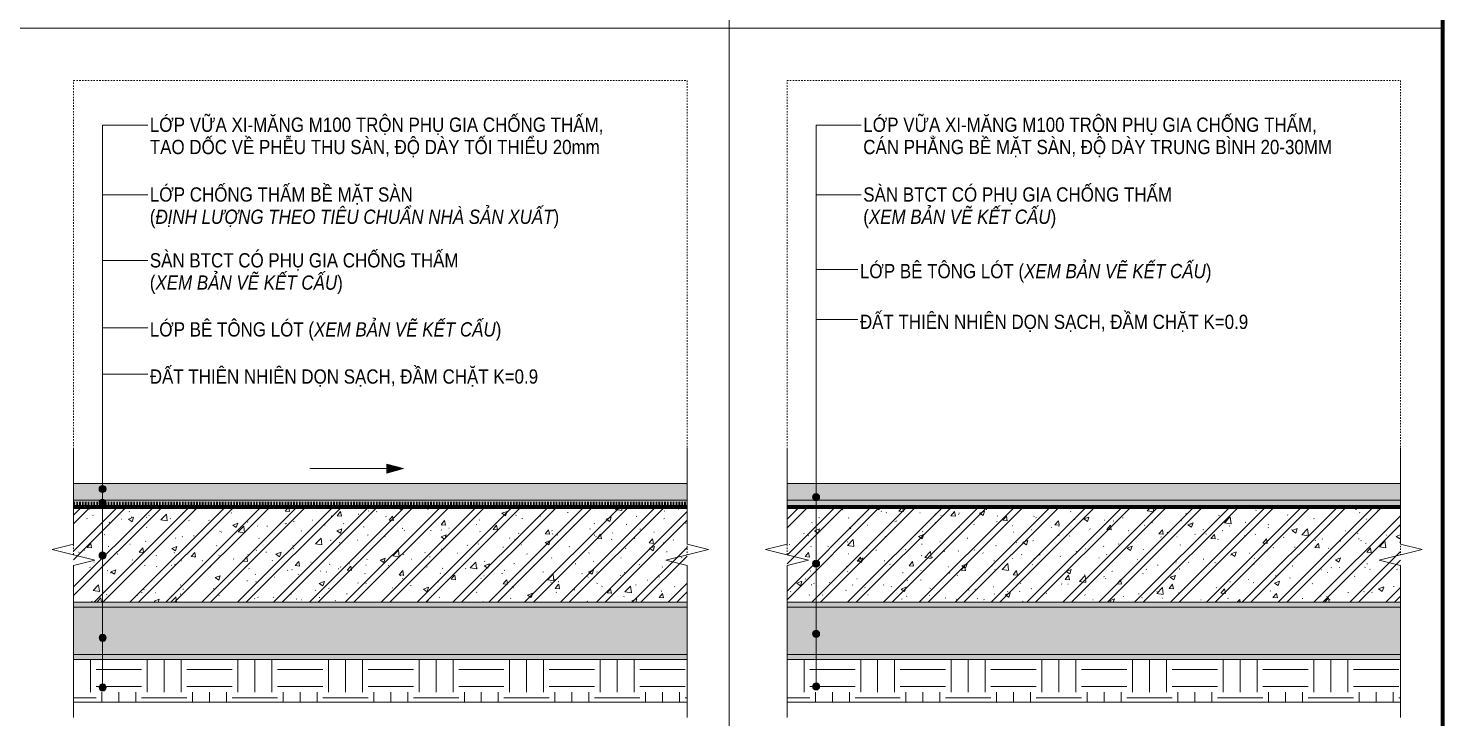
# Model space of a CAD drawing. Header units: millimetres. Extents: x 2839 to 13349, y 2387 to 11762.
# Drawn here: x 5214 to 8188, y 7637 to 9087 of the extents above; entities that cross this region are included whole.
import ezdxf

# ---------------------------------------------------------------- set-up
doc = ezdxf.new("R2010")
doc.units = ezdxf.units.MM
doc.linetypes.add('Dash', pattern=[6, 3, -3])
for name, color, linetype, lineweight in [('A-ANNO-NOTE', 131, 'Continuous', 9), ('A-DETL-2', 90, 'Continuous', 70), ('A-DETL-3', 90, 'Dash', 100), ('A-DETL-GENF-1', 7, 'Continuous', 18), ('A-DETL-GENF-2', 9, 'Continuous', 18), ('A-DETL-GENF-4', 8, 'Continuous', 18), ('A-DETL-THIN', 151, 'Continuous', 18), ('A-DETL-WIDE', 214, 'Continuous', 100), ('A-FLOR-OVHD', 1, 'Dash', 18), ('G-ANNO-TEXT-1', 7, 'Continuous', 9), ('G-ANNO-TEXT-2', 250, 'Continuous', 9)]:
    doc.layers.add(name, color=color, linetype=linetype, lineweight=lineweight)
doc.styles.add('Arial_3', font='arial_0.ttf', dxfattribs={"width": 0.85, "height": 30})
pattern_1 = [(0, (-624.63, 5041.008), (48.768, 12.192), [2.012, -34.564, 2.012, -34.564, -195.072]), (0, (-624.63, 5041.008), (48.768, 12.192), [-73.152, 0, -195.072]), (0, (-624.63, 5041.008), (48.768, 12.192), [0, -73.152, 2.012, -71.14, -121.92]), (0, (-624.63, 5041.008), (48.768, 12.192), [-146.304, 2.012, -34.564, 0, -85.344]), (0, (-624.63, 5041.008), (48.768, 12.192), [0, -182.88, 2.012, -22.372, -60.96]), (0, (-624.63, 5041.008), (48.768, 12.192), [-207.264, 2.012, -58.948]), (120, (-606.342, 5047.104), (-34.942582, 36.138327), [2.012, -34.564, 2.012, -34.564, -195.072]), (120, (-606.342, 5047.104), (-34.942582, 36.138327), [-73.152, 0, -195.072]), (120, (-606.342, 5047.104), (-34.942582, 36.138327), [0, -73.152, 2.012, -71.14, -121.92]), (120, (-606.342, 5047.104), (-34.942582, 36.138327), [-146.304, 2.012, -34.564, 0, -85.344]), (120, (-606.342, 5047.104), (-34.942582, 36.138327), [0, -182.88, 2.012, -22.372, -60.96]), (120, (-606.342, 5047.104), (-34.942582, 36.138327), [-207.264, 2.012, -58.948]), (240, (-600.246, 5071.488), (-13.825418, -48.330327), [2.012, -34.564, 2.012, -34.564, -195.072]), (240, (-600.246, 5071.488), (-13.825418, -48.330327), [-73.152, 0, -195.072]), (240, (-600.246, 5071.488), (-13.825418, -48.330327), [0, -73.152, 2.012, -71.14, -121.92]), (240, (-600.246, 5071.488), (-13.825418, -48.330327), [-146.304, 2.012, -34.564, 0, -85.344]), (240, (-600.246, 5071.488), (-13.825418, -48.330327), [0, -182.88, 2.012, -22.372, -60.96]), (240, (-600.246, 5071.488), (-13.825418, -48.330327), [-207.264, 2.012, -58.948])]
pattern_2 = [(50, (37.09, 0), (109.31026, -9.5638), [11.43, -125.73]), (355, (37.09, 0), (-21.1454, 114.6342), [9.144, -100.584]), (100.451, (46.2, -0.8), (88.1655, 105.0698), [9.714, -106.854]), (46.184, (37.1, 30.48), (162.6475, -25.2258), [17.145, -188.595]), (96.636, (50.65, 28.38), (142.4415, 148.4563), [14.571, -160.281]), (351.184, (37.1, 30.48), (142.4433, 148.4548), [13.716, -150.876]), (21, (52.33, 22.86), (90.9683, -61.35934), [11.43, -125.73]), (326, (52.33, 22.86), (37.0815, 110.5128), [9.144, -100.584]), (71.451, (59.91, 17.75), (128.0502, 49.1526), [9.714, -106.854]), (37.5, (37.093, 0), (1.85359, 50.73325), [1.006, -98.359, 1.006, -101.102, -100.965]), (37.5, (37.093, 0), (1.85359, 50.73325), [-201.473, 1.006, -99.959]), (7.5, (37.093, 0), (40.09228, 60.10833), [1.006, -57.211, 1.006, -96.073, -38.481]), (7.5, (37.093, 0), (40.09228, 60.10833), [-155.296, 1.006, -37.475]), (327.5, (3.11, 0), (81.35501, -3.43733), [1.006, -37.094, 1.006, -117.866, -157.734]), (327.5, (3.11, 0), (81.35501, -3.43733), [-156.972, 1.006, -156.728]), (317.5, (-12.13, 0), (88.87804, 15.25595), [1.006, -48.524, 1.006, -77.937, -112.014]), (317.5, (-12.13, 0), (88.87804, 15.25595), [-128.473, 1.006, -111.008]), (45, (37.093, 0), (-37.71708, 37.71708), []), (45, (37.093, 57.15), (-37.71708, 37.71708), [])]
pattern_3 = [(0, (-2129.63, 3131.008), (48.768, 12.192), [2.012, -34.564, 2.012, -34.564, -195.072]), (0, (-2129.63, 3131.008), (48.768, 12.192), [-73.152, 0, -195.072]), (0, (-2129.63, 3131.008), (48.768, 12.192), [0, -73.152, 2.012, -71.14, -121.92]), (0, (-2129.63, 3131.008), (48.768, 12.192), [-146.304, 2.012, -34.564, 0, -85.344]), (0, (-2129.63, 3131.008), (48.768, 12.192), [0, -182.88, 2.012, -22.372, -60.96]), (0, (-2129.63, 3131.008), (48.768, 12.192), [-207.264, 2.012, -58.948]), (120, (-2111.342, 3137.104), (-34.942582, 36.138327), [2.012, -34.564, 2.012, -34.564, -195.072]), (120, (-2111.342, 3137.104), (-34.942582, 36.138327), [-73.152, 0, -195.072]), (120, (-2111.342, 3137.104), (-34.942582, 36.138327), [0, -73.152, 2.012, -71.14, -121.92]), (120, (-2111.342, 3137.104), (-34.942582, 36.138327), [-146.304, 2.012, -34.564, 0, -85.344]), (120, (-2111.342, 3137.104), (-34.942582, 36.138327), [0, -182.88, 2.012, -22.372, -60.96]), (120, (-2111.342, 3137.104), (-34.942582, 36.138327), [-207.264, 2.012, -58.948]), (240, (-2105.246, 3161.488), (-13.825418, -48.330327), [2.012, -34.564, 2.012, -34.564, -195.072]), (240, (-2105.246, 3161.488), (-13.825418, -48.330327), [-73.152, 0, -195.072]), (240, (-2105.246, 3161.488), (-13.825418, -48.330327), [0, -73.152, 2.012, -71.14, -121.92]), (240, (-2105.246, 3161.488), (-13.825418, -48.330327), [-146.304, 2.012, -34.564, 0, -85.344]), (240, (-2105.246, 3161.488), (-13.825418, -48.330327), [0, -182.88, 2.012, -22.372, -60.96]), (240, (-2105.246, 3161.488), (-13.825418, -48.330327), [-207.264, 2.012, -58.948])]
pattern_4 = [(0, (875.37, 5041.008), (48.768, 12.192), [2.012, -34.564, 2.012, -34.564, -195.072]), (0, (875.37, 5041.008), (48.768, 12.192), [-73.152, 0, -195.072]), (0, (875.37, 5041.008), (48.768, 12.192), [0, -73.152, 2.012, -71.14, -121.92]), (0, (875.37, 5041.008), (48.768, 12.192), [-146.304, 2.012, -34.564, 0, -85.344]), (0, (875.37, 5041.008), (48.768, 12.192), [0, -182.88, 2.012, -22.372, -60.96]), (0, (875.37, 5041.008), (48.768, 12.192), [-207.264, 2.012, -58.948]), (120, (893.658, 5047.104), (-34.942582, 36.138327), [2.012, -34.564, 2.012, -34.564, -195.072]), (120, (893.658, 5047.104), (-34.942582, 36.138327), [-73.152, 0, -195.072]), (120, (893.658, 5047.104), (-34.942582, 36.138327), [0, -73.152, 2.012, -71.14, -121.92]), (120, (893.658, 5047.104), (-34.942582, 36.138327), [-146.304, 2.012, -34.564, 0, -85.344]), (120, (893.658, 5047.104), (-34.942582, 36.138327), [0, -182.88, 2.012, -22.372, -60.96]), (120, (893.658, 5047.104), (-34.942582, 36.138327), [-207.264, 2.012, -58.948]), (240, (899.754, 5071.488), (-13.825418, -48.330327), [2.012, -34.564, 2.012, -34.564, -195.072]), (240, (899.754, 5071.488), (-13.825418, -48.330327), [-73.152, 0, -195.072]), (240, (899.754, 5071.488), (-13.825418, -48.330327), [0, -73.152, 2.012, -71.14, -121.92]), (240, (899.754, 5071.488), (-13.825418, -48.330327), [-146.304, 2.012, -34.564, 0, -85.344]), (240, (899.754, 5071.488), (-13.825418, -48.330327), [0, -182.88, 2.012, -22.372, -60.96]), (240, (899.754, 5071.488), (-13.825418, -48.330327), [-207.264, 2.012, -58.948])]
pattern_5 = [(0, (-629.63, 3131.008), (48.768, 12.192), [2.012, -34.564, 2.012, -34.564, -195.072]), (0, (-629.63, 3131.008), (48.768, 12.192), [-73.152, 0, -195.072]), (0, (-629.63, 3131.008), (48.768, 12.192), [0, -73.152, 2.012, -71.14, -121.92]), (0, (-629.63, 3131.008), (48.768, 12.192), [-146.304, 2.012, -34.564, 0, -85.344]), (0, (-629.63, 3131.008), (48.768, 12.192), [0, -182.88, 2.012, -22.372, -60.96]), (0, (-629.63, 3131.008), (48.768, 12.192), [-207.264, 2.012, -58.948]), (120, (-611.342, 3137.104), (-34.942582, 36.138327), [2.012, -34.564, 2.012, -34.564, -195.072]), (120, (-611.342, 3137.104), (-34.942582, 36.138327), [-73.152, 0, -195.072]), (120, (-611.342, 3137.104), (-34.942582, 36.138327), [0, -73.152, 2.012, -71.14, -121.92]), (120, (-611.342, 3137.104), (-34.942582, 36.138327), [-146.304, 2.012, -34.564, 0, -85.344]), (120, (-611.342, 3137.104), (-34.942582, 36.138327), [0, -182.88, 2.012, -22.372, -60.96]), (120, (-611.342, 3137.104), (-34.942582, 36.138327), [-207.264, 2.012, -58.948]), (240, (-605.246, 3161.488), (-13.825418, -48.330327), [2.012, -34.564, 2.012, -34.564, -195.072]), (240, (-605.246, 3161.488), (-13.825418, -48.330327), [-73.152, 0, -195.072]), (240, (-605.246, 3161.488), (-13.825418, -48.330327), [0, -73.152, 2.012, -71.14, -121.92]), (240, (-605.246, 3161.488), (-13.825418, -48.330327), [-146.304, 2.012, -34.564, 0, -85.344]), (240, (-605.246, 3161.488), (-13.825418, -48.330327), [0, -182.88, 2.012, -22.372, -60.96]), (240, (-605.246, 3161.488), (-13.825418, -48.330327), [-207.264, 2.012, -58.948])]

# ---------------------------------------------------------------- blocks, each defined once
blk = doc.blocks.new('MUI TEN_0_2 - Moc lat gach-2164398-CHI TIẾT CHUNG_CẤU TẠO SÀN_')
at = {"layer": 'A-ANNO-NOTE'}
blk.add_hatch(color=256, dxfattribs=at).paths.add_polyline_path([(5930.5, 8151.6), (5930.5, 8170.4), (5965.6, 8161)])
for p, q in [((5768.8, 8161), (5948.9, 8161)), ((5965.6, 8161), (5930.5, 8170.4)), ((5930.5, 8170.4), (5930.5, 8151.6)), ((5930.5, 8151.6), (5965.6, 8161))]:
    blk.add_line(p, q, dxfattribs=at)

msp = doc.modelspace()

# ---------------------------------------------------------------- hatches: boundary and pattern name
at = {"layer": 'A-DETL-GENF-1'}
h = msp.add_hatch(dxfattribs=at)
h.set_pattern_fill('FP_23', color=256, style=0, pattern_type=2)
h.set_pattern_definition(pattern_1)
h.paths.add_polyline_path([(6599.1, 8094.9), (6599.1, 8129.9), (5309.1, 8129.9), (5309.1, 8094.9), (5865.7, 8094.9)])
h = msp.add_hatch(dxfattribs=at)
h.set_pattern_fill('FP_27', color=256, style=0, pattern_type=2)
h.set_pattern_definition(pattern_4)
h.paths.add_polyline_path([(8099.1, 8094.9), (8099.1, 8129.9), (6809.1, 8129.9), (6809.1, 8094.9)])
h = msp.add_hatch(dxfattribs=at)
h.set_pattern_fill('FP_23', color=256, style=0, pattern_type=2)
h.set_pattern_definition(pattern_1)
h.paths.add_polyline_path([(6599.1, 8079.9), (6599.1, 8094.9), (5309.1, 8094.9), (5309.1, 8079.9), (5865.7, 8079.9)])
h = msp.add_hatch(dxfattribs=at)
h.set_pattern_fill('FP_27', color=256, style=0, pattern_type=2)
h.set_pattern_definition(pattern_4)
h.paths.add_polyline_path([(8099.1, 8079.9), (8099.1, 8094.9), (6809.1, 8094.9), (6809.1, 8079.9)])
h = msp.add_hatch(dxfattribs=at)
h.set_pattern_fill('FP_24', color=256, style=0, pattern_type=2)
h.set_pattern_definition(pattern_3)
h.paths.add_polyline_path([(6599.1, 7869.9), (6599.1, 7879.9), (5309.1, 7879.9), (5309.1, 7869.9), (5865.7, 7869.9)])
h = msp.add_hatch(dxfattribs=at)
h.set_pattern_fill('FP_28', color=256, style=0, pattern_type=2)
h.set_pattern_definition(pattern_5)
h.paths.add_polyline_path([(8099.1, 7869.9), (8099.1, 7879.9), (6809.1, 7879.9), (6809.1, 7869.9)])
h = msp.add_hatch(dxfattribs=at)
h.set_pattern_fill('FP_24', color=256, style=0, pattern_type=2)
h.set_pattern_definition(pattern_3)
h.paths.add_polyline_path([(6599.1, 7759.9), (6599.1, 7769.9), (5309.1, 7769.9), (5309.1, 7759.9), (5865.7, 7759.9)])
h = msp.add_hatch(dxfattribs=at)
h.set_pattern_fill('FP_28', color=256, style=0, pattern_type=2)
h.set_pattern_definition(pattern_5)
h.paths.add_polyline_path([(8099.1, 7759.9), (8099.1, 7769.9), (6809.1, 7769.9), (6809.1, 7759.9)])
at = {"layer": 'A-DETL-GENF-2'}
h = msp.add_hatch(dxfattribs=at)
h.set_pattern_fill('FP_13', color=256, style=0, pattern_type=2)
h.set_pattern_definition(pattern_2)
h.paths.add_polyline_path([(6599.1, 7879.9), (6599.1, 8079.9), (5309.1, 8079.9), (5309.1, 7879.9), (5865.7, 7879.9)])
h = msp.add_hatch(dxfattribs=at)
h.set_pattern_fill('FP_13', color=256, style=0, pattern_type=2)
h.set_pattern_definition(pattern_2)
h.paths.add_polyline_path([(8099.1, 7879.9), (8099.1, 8079.9), (6809.1, 8079.9), (6809.1, 7879.9)])
at = {"layer": 'A-DETL-GENF-4'}
h = msp.add_hatch(dxfattribs=at)
h.set_pattern_fill('FP_25', color=256, style=0, pattern_type=2)
h.set_pattern_definition([(50, (-2129.63, 3131.008), (43.72454, -3.82562), [4.572, -50.292]), (355, (-2129.63, 3131.01), (-8.45877, 45.85372), [3.658, -40.234]), (100.451, (-2125.986, 3130.69), (35.26634, 42.02836), [3.886, -42.742]), (46.184, (-2129.63, 3143.2), (65.05842, -10.09034), [6.858, -75.438]), (96.636, (-2124.21, 3142.36), (56.97645, 59.3821), [5.828, -64.112]), (351.184, (-2129.63, 3143.2), (56.97716, 59.38214), [5.486, -60.35]), (21, (-2123.534, 3140.152), (36.38765, -24.54404), [4.572, -50.292]), (326, (-2123.534, 3140.15), (14.83211, 44.20546), [3.658, -40.234]), (71.451, (-2120.5, 3138.107), (51.22039, 19.66137), [3.886, -42.742]), (37.5, (-2129.63, 3131.008), (0.74168, 20.292983), [2.515, -37.231, 2.515, -38.329, -40.386]), (37.5, (-2129.63, 3131.008), (0.74168, 20.292983), [-80.59, 0, -40.386]), (37.5, (-2129.63, 3131.008), (0.74168, 20.292983), [0, -80.589, 2.515, -37.871]), (7.5, (-2129.63, 3131.008), (16.036966, 24.042935), [2.515, -20.772, 2.515, -36.317, -15.392]), (7.5, (-2129.63, 3131.008), (16.036966, 24.042935), [-62.119, 0, -15.392]), (7.5, (-2129.63, 3131.008), (16.036966, 24.042935), [0, -62.118, 2.515, -12.878]), (327.5, (-2143.224, 3131.008), (32.54156, -1.374887), [2.515, -12.725, 2.515, -45.034, -63.094]), (327.5, (-2143.224, 3131.008), (32.54156, -1.374887), [-62.789, 0, -63.094]), (327.5, (-2143.224, 3131.008), (32.54156, -1.374887), [0, -62.789, 2.515, -60.579]), (317.5, (-2149.32, 3131.008), (35.55079, 6.1025), [2.515, -17.297, 2.515, -29.063, -44.806]), (317.5, (-2149.32, 3131.008), (35.55079, 6.1025), [-51.39, 0, -44.806]), (317.5, (-2149.32, 3131.008), (35.55079, 6.1025), [0, -51.389, 2.515, -42.291])])
h.paths.add_polyline_path([(5309.1, 7769.9), (6599.1, 7769.9), (6599.1, 7869.9), (5309.1, 7869.9)])
h = msp.add_hatch(dxfattribs=at)
h.set_pattern_fill('FP_29', color=256, style=0, pattern_type=2)
h.set_pattern_definition([(50, (-629.63, 3131.008), (43.72454, -3.82562), [4.572, -50.292]), (355, (-629.63, 3131.01), (-8.45877, 45.85372), [3.658, -40.234]), (100.451, (-625.986, 3130.69), (35.26634, 42.02836), [3.886, -42.742]), (46.184, (-629.63, 3143.2), (65.05842, -10.09034), [6.858, -75.438]), (96.636, (-624.21, 3142.36), (56.97645, 59.3821), [5.828, -64.112]), (351.184, (-629.63, 3143.2), (56.97716, 59.38214), [5.486, -60.35]), (21, (-623.534, 3140.152), (36.38765, -24.54404), [4.572, -50.292]), (326, (-623.534, 3140.15), (14.83211, 44.20546), [3.658, -40.234]), (71.451, (-620.5, 3138.107), (51.22039, 19.66137), [3.886, -42.742]), (37.5, (-629.63, 3131.008), (0.74168, 20.292983), [2.515, -37.231, 2.515, -38.329, -40.386]), (37.5, (-629.63, 3131.008), (0.74168, 20.292983), [-80.59, 0, -40.386]), (37.5, (-629.63, 3131.008), (0.74168, 20.292983), [0, -80.589, 2.515, -37.871]), (7.5, (-629.63, 3131.008), (16.036966, 24.042935), [2.515, -20.772, 2.515, -36.317, -15.392]), (7.5, (-629.63, 3131.008), (16.036966, 24.042935), [-62.119, 0, -15.392]), (7.5, (-629.63, 3131.008), (16.036966, 24.042935), [0, -62.118, 2.515, -12.878]), (327.5, (-643.224, 3131.008), (32.54156, -1.374887), [2.515, -12.725, 2.515, -45.034, -63.094]), (327.5, (-643.224, 3131.008), (32.54156, -1.374887), [-62.789, 0, -63.094]), (327.5, (-643.224, 3131.008), (32.54156, -1.374887), [0, -62.789, 2.515, -60.579]), (317.5, (-649.32, 3131.008), (35.55079, 6.1025), [2.515, -17.297, 2.515, -29.063, -44.806]), (317.5, (-649.32, 3131.008), (35.55079, 6.1025), [-51.39, 0, -44.806]), (317.5, (-649.32, 3131.008), (35.55079, 6.1025), [0, -51.389, 2.515, -42.291])])
h.paths.add_polyline_path([(8099.1, 7769.9), (8099.1, 7869.9), (6809.1, 7869.9), (6809.1, 7769.9)])
h = msp.add_hatch(dxfattribs=at)
h.set_pattern_fill('FP_26', color=256, style=0, pattern_type=2)
h.set_pattern_definition([(0, (-2072.82, 3131.01), (95.25, 95.25), [95.25, -95.25]), (0, (-2072.82, 3166.73), (95.25, 95.25), [95.25, -95.25]), (0, (-2072.82, 3202.45), (95.25, 95.25), [95.25, -95.25]), (90, (-2060.92, 3214.35), (-95.25, 95.25), [95.25, -95.25]), (90, (-2025.2, 3214.35), (-95.25, 95.25), [95.25, -95.25]), (90, (-1989.48, 3214.35), (-95.25, 95.25), [95.25, -95.25])])
h.paths.add_polyline_path([(6599.1, 7669.9), (6599.1, 7759.9), (5309.1, 7759.9), (5309.1, 7669.9), (5865.7, 7669.9)])
h = msp.add_hatch(dxfattribs=at)
h.set_pattern_fill('FP_30', color=256, style=0, pattern_type=2)
h.set_pattern_definition([(0, (-572.82, 3131.01), (95.25, 95.25), [95.25, -95.25]), (0, (-572.82, 3166.73), (95.25, 95.25), [95.25, -95.25]), (0, (-572.82, 3202.45), (95.25, 95.25), [95.25, -95.25]), (90, (-560.92, 3214.35), (-95.25, 95.25), [95.25, -95.25]), (90, (-525.2, 3214.35), (-95.25, 95.25), [95.25, -95.25]), (90, (-489.48, 3214.35), (-95.25, 95.25), [95.25, -95.25])])
h.paths.add_polyline_path([(8099.1, 7669.9), (8099.1, 7759.9), (6809.1, 7759.9), (6809.1, 7669.9)])
at = {"layer": 'G-ANNO-TEXT-2'}
h = msp.add_hatch(color=256, dxfattribs=at)
edge = h.paths.add_edge_path()
edge.add_arc((5370.1, 8118.1), 7.5, 0, 360)
h = msp.add_hatch(color=256, dxfattribs=at)
edge = h.paths.add_edge_path()
edge.add_arc((5370.1, 8089.2), 7.5, 0, 360)
h = msp.add_hatch(color=256, dxfattribs=at)
edge = h.paths.add_edge_path()
edge.add_arc((6870.1, 8100.8), 7.5, 0, 360)
h = msp.add_hatch(color=256, dxfattribs=at)
edge = h.paths.add_edge_path()
edge.add_arc((5370.1, 7978.3), 7.5, 0, 360)
h = msp.add_hatch(color=256, dxfattribs=at)
edge = h.paths.add_edge_path()
edge.add_arc((6870.1, 7961), 7.5, 0, 360)
h = msp.add_hatch(color=256, dxfattribs=at)
edge = h.paths.add_edge_path()
edge.add_arc((5370.2, 7804.9), 7.5, 0, 360)
h = msp.add_hatch(color=256, dxfattribs=at)
edge = h.paths.add_edge_path()
edge.add_arc((6870.2, 7813.3), 7.5, 0, 360)
h = msp.add_hatch(color=256, dxfattribs=at)
edge = h.paths.add_edge_path()
edge.add_arc((5370.2, 7700.9), 7.5, 0, 360)
h = msp.add_hatch(color=256, dxfattribs=at)
edge = h.paths.add_edge_path()
edge.add_arc((6870.2, 7703), 7.5, 0, 360)

# ---------------------------------------------------------------- linework, layer by layer
at = {"layer": 'A-DETL-2'}
for p, q in [((6599.1, 8079.9), (5309.1, 8079.9)), ((8099.1, 8079.9), (6809.1, 8079.9))]:
    msp.add_line(p, q, dxfattribs=at)
at = {"layer": 'A-DETL-3'}
msp.add_line((5309.1, 8087.4), (6599.1, 8087.4), dxfattribs=at)
at = {"layer": 'A-DETL-THIN'}
for p, q in [((6687.6, 2386.9), (6687.6, 10786.9)), ((3547.6, 9086.9), (8187.6, 9086.9)), ((8187.6, 2386.9), (8187.6, 9086.9)), ((5309.1, 8002.4), (5309.1, 8204.9)), ((6599.1, 8204.9), (6599.1, 8002.4)), ((6809.1, 8002.4), (6809.1, 8204.9)), ((8099.1, 8204.9), (8099.1, 8002.4)), ((6599.1, 8129.9), (5309.1, 8129.9)), ((5309.1, 8129.9), (5309.1, 8094.9)), ((6599.1, 8094.9), (6599.1, 8129.9)), ((8099.1, 8129.9), (6809.1, 8129.9)), ((6809.1, 8129.9), (6809.1, 8094.9)), ((8099.1, 8094.9), (8099.1, 8129.9)), ((6599.1, 8094.9), (5309.1, 8094.9)), ((5309.1, 8094.9), (5309.1, 8079.9)), ((6599.1, 8079.9), (6599.1, 8094.9)), ((8099.1, 8094.9), (6809.1, 8094.9)), ((6809.1, 8094.9), (6809.1, 8079.9)), ((8099.1, 8079.9), (8099.1, 8094.9)), ((5264.1, 7991.1), (5309.1, 8002.4)), ((6599.1, 8002.4), (6644.1, 7991.1)), ((6764.1, 7991.1), (6809.1, 8002.4)), ((8099.1, 8002.4), (8144.1, 7991.1)), ((5354.1, 7968.6), (5264.1, 7991.1)), ((6644.1, 7991.1), (6554.1, 7968.6)), ((6854.1, 7968.6), (6764.1, 7991.1)), ((8144.1, 7991.1), (8054.1, 7968.6)), ((5309.1, 7957.4), (5354.1, 7968.6)), ((5309.1, 7879.9), (5309.1, 7957.4)), ((6554.1, 7968.6), (6599.1, 7957.4)), ((6599.1, 7957.4), (6599.1, 7879.9)), ((6809.1, 7957.4), (6854.1, 7968.6)), ((6809.1, 7879.9), (6809.1, 7957.4)), ((8054.1, 7968.6), (8099.1, 7957.4)), ((8099.1, 7957.4), (8099.1, 7879.9)), ((6599.1, 7879.9), (5309.1, 7879.9)), ((5309.1, 7879.9), (5309.1, 7869.9)), ((6599.1, 7869.9), (5309.1, 7869.9)), ((5309.1, 7869.9), (5309.1, 7769.9)), ((6599.1, 7869.9), (6599.1, 7879.9)), ((6599.1, 7769.9), (6599.1, 7869.9)), ((8099.1, 7879.9), (6809.1, 7879.9)), ((6809.1, 7879.9), (6809.1, 7869.9)), ((8099.1, 7869.9), (6809.1, 7869.9)), ((6809.1, 7869.9), (6809.1, 7769.9)), ((8099.1, 7869.9), (8099.1, 7879.9)), ((8099.1, 7769.9), (8099.1, 7869.9)), ((6599.1, 7769.9), (5309.1, 7769.9)), ((5309.1, 7769.9), (5309.1, 7759.9)), ((6599.1, 7759.9), (6599.1, 7769.9)), ((8099.1, 7769.9), (6809.1, 7769.9)), ((6809.1, 7769.9), (6809.1, 7759.9)), ((8099.1, 7759.9), (8099.1, 7769.9)), ((5309.1, 7759.9), (5309.1, 7669.9)), ((5309.1, 7759.9), (6599.1, 7759.9)), ((6599.1, 7669.9), (6599.1, 7759.9)), ((6809.1, 7759.9), (6809.1, 7669.9)), ((6809.1, 7759.9), (8099.1, 7759.9)), ((8099.1, 7669.9), (8099.1, 7759.9)), ((5309.1, 7637.4), (5309.1, 7669.9)), ((5309.1, 7669.9), (6599.1, 7669.9)), ((6599.1, 7669.9), (6599.1, 7637.4)), ((6809.1, 7637.4), (6809.1, 7669.9)), ((6809.1, 7669.9), (8099.1, 7669.9)), ((8099.1, 7669.9), (8099.1, 7637.4))]:
    msp.add_line(p, q, dxfattribs=at)
at = {"layer": 'A-DETL-WIDE'}
msp.add_line((8187.6, 2386.9), (8187.6, 10786.9), dxfattribs=at)
at = {"layer": 'A-FLOR-OVHD'}
for p, q in [((5309.1, 7979.9), (5309.1, 8976.9)), ((5309.1, 8976.9), (6599.1, 8976.9)), ((6599.1, 8976.9), (6599.1, 7979.9)), ((6809.1, 7979.9), (6809.1, 8976.9)), ((6809.1, 8976.9), (8099.1, 8976.9)), ((8099.1, 8976.9), (8099.1, 7979.9))]:
    msp.add_line(p, q, dxfattribs=at)
at = {"layer": 'G-ANNO-TEXT-2'}
for p, q in [((5370.1, 8883.4), (5464.9, 8883.4)), ((5370.1, 8118.1), (5370.1, 8883.4)), ((6870.1, 8883.4), (6964.9, 8883.4)), ((6870.1, 8100.8), (6870.1, 8883.4)), ((5370.1, 8736.6), (5464.9, 8736.6)), ((5370.1, 8089.2), (5370.1, 8736.6)), ((6870.1, 8736.6), (6964.9, 8736.6)), ((6870.1, 7961), (6870.1, 8736.6)), ((5370.1, 8598.3), (5464.9, 8598.3)), ((5370.1, 7978.3), (5370.1, 8598.3)), ((6870.2, 8579.9), (6957.8, 8579.9)), ((6870.2, 7813.3), (6870.2, 8579.9)), ((5370.2, 8457.2), (5464.9, 8457.2)), ((5370.2, 7804.9), (5370.2, 8457.2)), ((6870.2, 8474.8), (6957.8, 8474.8)), ((6870.2, 7703), (6870.2, 8474.8)), ((5370.2, 8359.9), (5464.9, 8359.9)), ((5370.2, 7700.9), (5370.2, 8359.9))]:
    msp.add_line(p, q, dxfattribs=at)
for centre in [(5370.1, 8118.1), (5370.1, 8089.2), (6870.1, 8100.8), (5370.1, 7978.3), (6870.1, 7961), (5370.2, 7804.9), (6870.2, 7813.3), (5370.2, 7700.9), (6870.2, 7703)]:
    msp.add_circle(centre, 7.5, dxfattribs=at)

# ---------------------------------------------------------------- block references
at = {"layer": 'A-ANNO-NOTE'}
msp.add_blockref('MUI TEN_0_2 - Moc lat gach-2164398-CHI TIẾT CHUNG_CẤU TẠO SÀN_', (37.1, 0), dxfattribs=at)

# ---------------------------------------------------------------- texts
at = {"layer": 'G-ANNO-TEXT-1', "char_height": 30, "line_spacing_factor": 0.936439, "style": 'Arial_3'}
for s, insert, width, attachment_point in [('\\pxt0.0425,0.085,0.1275,0.17,0.2125,0.255,0.2975,0.34,0.3825,0.425,0.4675,0.51,0.5525,0.595,0.6375,0.68,0.7225,0.765,0.8075,0.85,0.8925,0.935,0.9775,1.02,1.0625,1.105,1.1475,1.19,1.2325,1.275,1.3175,1.36;{LỚP VỮA XI-MĂNG M100 TRỘN PHỤ GIA CHỐNG THẤM,\\PTAO DỐC VỀ PHỄU THU SÀN, ĐỘ DÀY TỐI THIỂU 20mm}', (5469.4, 8899.1), 1113.203, 1), ('\\pxt0.0425,0.085,0.1275,0.17,0.2125,0.255,0.2975,0.34,0.3825,0.425,0.4675,0.51,0.5525,0.595,0.6375,0.68,0.7225,0.765,0.8075,0.85,0.8925,0.935,0.9775,1.02,1.0625,1.105,1.1475,1.19,1.2325,1.275,1.3175,1.36;{LỚP VỮA XI-MĂNG M100 TRỘN PHỤ GIA CHỐNG THẤM,\\PCÁN PHẲNG BỀ MẶT SÀN, ĐỘ DÀY TRUNG BÌNH 20-30MM}', (6969.4, 8899.1), 1012.815, 1), ('\\pxt0.0425,0.085,0.1275,0.17,0.2125,0.255,0.2975,0.34,0.3825,0.425,0.4675,0.51,0.5525,0.595,0.6375,0.68,0.7225,0.765,0.8075,0.85,0.8925,0.935,0.9775,1.02,1.0625,1.105,1.1475,1.19,1.2325,1.275,1.3175,1.36;{LỚP CHỐNG THẤM BỀ MẶT SÀN \\P(\\fArial|b0|i1|c0|p34;ĐỊNH LƯỢNG THEO TIÊU CHUẨN NHÀ SẢN XUẤT\\fArial|b0|i0|c0|p34;)}', (5469.4, 8752.4), 1131.818, 1), ('\\pxt0.0425,0.085,0.1275,0.17,0.2125,0.255,0.2975,0.34,0.3825,0.425,0.4675,0.51,0.5525,0.595,0.6375,0.68,0.7225,0.765,0.8075,0.85,0.8925,0.935,0.9775,1.02,1.0625,1.105,1.1475,1.19,1.2325,1.275,1.3175,1.36;{SÀN BTCT CÓ PHỤ GIA CHỐNG THẤM\\P(\\fArial|b0|i1|c0|p34;XEM BẢN VẼ KẾT CẤU\\fArial|b0|i0|c0|p34;)}', (6969.4, 8752.4), 663.578, 1), ('\\pxt0.0425,0.085,0.1275,0.17,0.2125,0.255,0.2975,0.34,0.3825,0.425,0.4675,0.51,0.5525,0.595,0.6375,0.68,0.7225,0.765,0.8075,0.85,0.8925,0.935,0.9775,1.02,1.0625,1.105,1.1475,1.19,1.2325,1.275,1.3175,1.36;{SÀN BTCT CÓ PHỤ GIA CHỐNG THẤM\\P(\\fArial|b0|i1|c0|p34;XEM BẢN VẼ KẾT CẤU\\fArial|b0|i0|c0|p34;)}', (5469.4, 8614), 1131.818, 1), ('\\pxt0.0425,0.085,0.1275,0.17,0.2125,0.255,0.2975,0.34,0.3825,0.425,0.4675,0.51,0.5525,0.595,0.6375,0.68,0.7225,0.765,0.8075,0.85,0.8925,0.935,0.9775,1.02,1.0625,1.105,1.1475,1.19,1.2325,1.275,1.3175,1.36;{LỚP BÊ TÔNG LÓT (\\fArial|b0|i1|c0|p34;XEM BẢN VẼ KẾT CẤU\\fArial|b0|i0|c0|p34;)}', (6962.3, 8571.8), 762.348, 4), ('\\pxt0.0425,0.085,0.1275,0.17,0.2125,0.255,0.2975,0.34,0.3825,0.425,0.4675,0.51,0.5525,0.595,0.6375,0.68,0.7225,0.765,0.8075,0.85,0.8925,0.935,0.9775,1.02,1.0625,1.105,1.1475,1.19,1.2325,1.275,1.3175,1.36;{LỚP BÊ TÔNG LÓT (\\fArial|b0|i1|c0|p34;XEM BẢN VẼ KẾT CẤU\\fArial|b0|i0|c0|p34;)}', (5469.4, 8449.2), 762.348, 4), ('\\pxt0.0425,0.085,0.1275,0.17,0.2125,0.255,0.2975,0.34,0.3825,0.425,0.4675,0.51,0.5525,0.595,0.6375,0.68,0.7225,0.765,0.8075,0.85,0.8925,0.935,0.9775,1.02,1.0625,1.105,1.1475,1.19,1.2325,1.275,1.3175,1.36;{ĐẤT THIÊN NHIÊN DỌN SẠCH, ĐẦM CHẶT K=0.9}', (6962.3, 8466.3), 840.772, 4), ('\\pxt0.0425,0.085,0.1275,0.17,0.2125,0.255,0.2975,0.34,0.3825,0.425,0.4675,0.51,0.5525,0.595,0.6375,0.68,0.7225,0.765,0.8075,0.85,0.8925,0.935,0.9775,1.02,1.0625,1.105,1.1475,1.19,1.2325,1.275,1.3175,1.36;{ĐẤT THIÊN NHIÊN DỌN SẠCH, ĐẦM CHẶT K=0.9}', (5469.4, 8351.3), 840.772, 4)]:
    msp.add_mtext(s, dxfattribs=dict(at, insert=insert, width=width, attachment_point=attachment_point))

doc.saveas('drawing.dxf')
